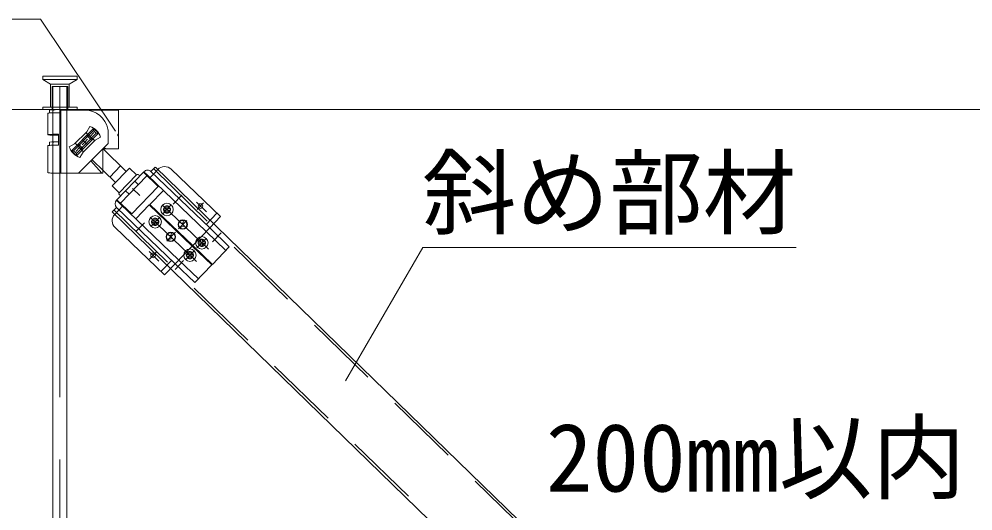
# Model space of a CAD drawing. Units: millimetres, scale not verified. Extents: x -7800 to 7800, y -5578 to 5485.
# Drawn here: x -7030 to -6417, y 973 to 1290 of the extents above; entities that cross this region are included whole.
import ezdxf
from ezdxf.enums import TextEntityAlignment as Align

# ---------------------------------------------------------------- set-up
doc = ezdxf.new("R2010")
doc.units = ezdxf.units.MM
doc.header["$LTSCALE"] = 40
for name, pattern in [('CHAIN1', [8, 5, -1, 1, -1]), ('DASHED1', [1.8, 1.2, -0.6]), ('DOUBLE_CHAIN1', [8.8, 5, -1, 0.6, -0.6, 0.6, -1])]:
    doc.linetypes.add(name, pattern=pattern)
for name, color, linetype, lineweight in [('2-0_中心線', 4, 'CHAIN1', 9), ('2-1_吊り材', 4, 'Continuous', 9), ('2-4_斜め部材', 3, 'DASHED1', 18), ('2-5_寸法', 3, 'Continuous', 18), ('2-6_文字', 3, 'Continuous', 18), ('2-7_金具', 4, 'Continuous', 9), ('2-9_躯体', 4, 'DASHED1', 9)]:
    doc.layers.add(name, color=color, linetype=linetype, lineweight=lineweight)
doc.styles.add('ＭＳ ゴシック', font='')
doc.styles.get('ＭＳ ゴシック').set_extended_font_data('MS Gothic')

msp = doc.modelspace()

# ---------------------------------------------------------------- linework, layer by layer
at = {"layer": '2-0_中心線'}
msp.add_line((-7003.59, 1246.46), (-7003.59, 762.65), dxfattribs=at)
at = {"layer": '2-1_吊り材', "color": 3, "lineweight": 18}
for p, q in [((-7008.09, 1231.36), (-7008.09, 855.66)), ((-6999.09, 1231.36), (-6999.09, 855.66))]:
    msp.add_line(p, q, dxfattribs=at)
at = {"layer": '2-4_斜め部材'}
for p, q in [((-6943.37, 1193.21), (-6561.47, 821.84)), ((-6969.02, 1166.83), (-6588, 796.3))]:
    msp.add_line(p, q, dxfattribs=at)
at = {"layer": '2-5_寸法'}
for p, q in [((-6942.25, 1194.36), (-6560.36, 822.98)), ((-6970.14, 1165.68), (-6589.15, 795.18))]:
    msp.add_line(p, q, dxfattribs=at)
at = {"layer": '2-6_文字', "color": 7}
for q in [(-7616.07, 1289.63), (-6967.99, 1217.61)]:
    msp.add_line((-7016.07, 1289.63), q, dxfattribs=at)
at = {"layer": '2-6_文字'}
for p, q in [((-7011.29, 1229.04), (-7011.29, 1215.24)), ((-7010.29, 1231.04), (-7010.29, 1229.21)), ((-7006.74, 1231.36), (-7008.73, 1231.36)), ((-7008.09, 1228.83), (-7008.09, 1228.83)), ((-7003.09, 1231.36), (-7006.74, 1231.36)), ((-7003.09, 1231.36), (-6999.09, 1231.36)), ((-7003.09, 1231.04), (-6987.59, 1231.04)), ((-7003.09, 1192.32), (-7003.09, 1229.4)), ((-6987.59, 1231.04), (-6966.09, 1231.04)), ((-6966.09, 1206.09), (-6966.09, 1231.04)), ((-6986.38, 1217.12), (-6984.4, 1220.55)), ((-7004.59, 1215.59), (-7004.54, 1208.58)), ((-6996.24, 1204.87), (-6982.15, 1219.35)), ((-6994.82, 1204.89), (-6982.13, 1217.94)), ((-6986.38, 1217.12), (-6994.16, 1209.34)), ((-6980.34, 1216.2), (-6993.03, 1203.15)), ((-6978.93, 1216.22), (-6993.01, 1201.73)), ((-6986.88, 1216.74), (-6981.34, 1211.54)), ((-6984.1, 1214.13), (-6981.73, 1216.57)), ((-6982.15, 1219.35), (-6978.93, 1216.22)), ((-6982.13, 1217.94), (-6982.15, 1219.35)), ((-6982.13, 1217.94), (-6980.34, 1216.2)), ((-6981, 1211.74), (-6977.58, 1213.72)), ((-6980.34, 1216.2), (-6978.93, 1216.22)), ((-6972.57, 1209.59), (-6972.57, 1216.04)), ((-6966.09, 1215.54), (-6966.39, 1215.54)), ((-6966.09, 1206.09), (-6966.09, 1214.54)), ((-7011.29, 1208.23), (-7011.29, 1190.78)), ((-7010.29, 1210.44), (-7010.29, 1208.4)), ((-6994.16, 1209.34), (-6997.59, 1207.36)), ((-6993.72, 1209.66), (-6988.39, 1204.23)), ((-6972.58, 1209.57), (-6991.69, 1190.46)), ((-6987.58, 1210.54), (-6989.37, 1212.29)), ((-6987.58, 1210.54), (-6989.33, 1208.75)), ((-6981, 1211.74), (-6988.78, 1203.97)), ((-6987.58, 1210.54), (-6985.84, 1212.34)), ((-6987.58, 1210.54), (-6985.79, 1208.8)), ((-6994.82, 1204.89), (-6996.24, 1204.87)), ((-6993.01, 1201.73), (-6996.24, 1204.87)), ((-6993.03, 1203.15), (-6994.82, 1204.89)), ((-6991.07, 1206.96), (-6993.44, 1204.52)), ((-6993.03, 1203.15), (-6993.01, 1201.73)), ((-6988.78, 1203.97), (-6990.76, 1200.54)), ((-6976.09, 1206.34), (-6961.03, 1191.69)), ((-6966.09, 1206.09), (-6976.08, 1206.09)), ((-6976.08, 1206.09), (-6976.08, 1190.46)), ((-6974.15, 1206.09), (-6975.16, 1207)), ((-6976.61, 1190.46), (-6983.77, 1198.38)), ((-6982.87, 1198.99), (-6968, 1184.52)), ((-6971.58, 1188.01), (-6964.61, 1195.18)), ((-7003.09, 1190.46), (-7003.09, 1192.32)), ((-7003.09, 1190.46), (-6976.08, 1190.46)), ((-6949.65, 1191.46), (-6967.31, 1173.07)), ((-6965.47, 1177.89), (-6954.37, 1189.41)), ((-6950, 1191.1), (-6940.48, 1181.95)), ((-6947.34, 1189.24), (-6947.69, 1188.88)), ((-6947.34, 1189.24), (-6909.62, 1153.01)), ((-6942.34, 1194.45), (-6945.12, 1191.55)), ((-6945.12, 1191.55), (-6907.4, 1155.32)), ((-6940.66, 1192.88), (-6943.47, 1189.96)), ((-6932.18, 1193.05), (-6900.44, 1162.57)), ((-6965.5, 1177.91), (-6970.09, 1182.37)), ((-6940.48, 1181.95), (-6957.45, 1164.28)), ((-6956.91, 1180.72), (-6952.33, 1176.26)), ((-6937.17, 1179.47), (-6945.83, 1170.46)), ((-6966.97, 1173.43), (-6957.45, 1164.28)), ((-6965.01, 1170.85), (-6964.66, 1171.21)), ((-6965.01, 1170.85), (-6927.29, 1134.62)), ((-6967.22, 1168.54), (-6970.05, 1165.6)), ((-6968.37, 1164.03), (-6965.56, 1166.95)), ((-6967.22, 1168.54), (-6929.5, 1132.31)), ((-6965.92, 1167.3), (-6965.56, 1166.95)), ((-6963.71, 1169.6), (-6963.35, 1169.26)), ((-6954.84, 1161.08), (-6946.18, 1170.1)), ((-6918.63, 1143.64), (-6946.18, 1170.1)), ((-6918.28, 1144), (-6945.83, 1170.46)), ((-6937.15, 1167.64), (-6935.85, 1167.66)), ((-6937.15, 1167.64), (-6937.13, 1166.64)), ((-6937.13, 1166.64), (-6935.83, 1166.66)), ((-6935.38, 1169.47), (-6934.38, 1169.49)), ((-6935.38, 1169.47), (-6935.36, 1168.17)), ((-6935.32, 1166.17), (-6935.3, 1164.87)), ((-6935.3, 1164.87), (-6934.3, 1164.89)), ((-6934.38, 1169.49), (-6934.36, 1168.19)), ((-6934.32, 1166.19), (-6934.3, 1164.89)), ((-6933.85, 1167.7), (-6932.55, 1167.72)), ((-6933.83, 1166.7), (-6932.53, 1166.72)), ((-6932.55, 1167.72), (-6932.53, 1166.72)), ((-6944.77, 1159.7), (-6943.47, 1159.73)), ((-6944.77, 1159.7), (-6944.75, 1158.7)), ((-6944.75, 1158.7), (-6943.45, 1158.73)), ((-6943, 1161.54), (-6942, 1161.55)), ((-6943, 1161.54), (-6942.98, 1160.24)), ((-6942, 1161.55), (-6941.98, 1160.25)), ((-6941.94, 1158.26), (-6941.92, 1156.96)), ((-6941.47, 1159.76), (-6940.17, 1159.79)), ((-6941.45, 1158.76), (-6940.15, 1158.79)), ((-6940.17, 1159.79), (-6940.15, 1158.79)), ((-6924.74, 1157.48), (-6926.86, 1159.16)), ((-6926.18, 1158.63), (-6924.58, 1158.45)), ((-6924.74, 1157.48), (-6924.31, 1160.15)), ((-6907.4, 1155.32), (-6900.44, 1162.57)), ((-6968.2, 1155.55), (-6936.46, 1125.07)), ((-6942.94, 1158.24), (-6942.92, 1156.94)), ((-6942.92, 1156.94), (-6941.92, 1156.96)), ((-6932.36, 1149.55), (-6931.93, 1152.21)), ((-6924.74, 1157.48), (-6926.61, 1155.53)), ((-6926.61, 1155.53), (-6923.75, 1156.52)), ((-6924.74, 1157.48), (-6922.79, 1155.61)), ((-6907.4, 1155.32), (-6894.78, 1143.2)), ((-6932.36, 1149.55), (-6934.48, 1151.23)), ((-6932.36, 1149.55), (-6934.23, 1147.6)), ((-6934.23, 1147.6), (-6931.37, 1148.59)), ((-6933.8, 1150.69), (-6932.2, 1150.52)), ((-6932.36, 1149.55), (-6930.41, 1147.68)), ((-6914.79, 1146.16), (-6913.49, 1146.19)), ((-6914.79, 1146.16), (-6914.77, 1145.16)), ((-6913.02, 1147.99), (-6912.02, 1148.01)), ((-6913.02, 1147.99), (-6913, 1146.7)), ((-6912.02, 1148.01), (-6912, 1146.71)), ((-6911.49, 1146.22), (-6910.19, 1146.25)), ((-6910.19, 1146.25), (-6910.17, 1145.25)), ((-6920.64, 1140.06), (-6919.64, 1140.08)), ((-6920.64, 1140.06), (-6920.62, 1138.76)), ((-6919.64, 1140.08), (-6919.62, 1138.78)), ((-6918.63, 1143.64), (-6918.28, 1144)), ((-6918.63, 1143.64), (-6906.01, 1131.51)), ((-6918.28, 1144), (-6905.66, 1131.88)), ((-6914.77, 1145.16), (-6913.47, 1145.19)), ((-6912.96, 1144.7), (-6912.94, 1143.4)), ((-6912.94, 1143.4), (-6911.94, 1143.41)), ((-6911.96, 1144.71), (-6911.94, 1143.41)), ((-6911.47, 1145.22), (-6910.17, 1145.25)), ((-6894.78, 1143.2), (-6905.66, 1131.88)), ((-6922.41, 1138.23), (-6921.11, 1138.25)), ((-6922.41, 1138.23), (-6922.39, 1137.23)), ((-6922.39, 1137.23), (-6921.09, 1137.25)), ((-6920.58, 1136.76), (-6920.56, 1135.46)), ((-6920.56, 1135.46), (-6919.56, 1135.48)), ((-6919.58, 1136.78), (-6919.56, 1135.48)), ((-6919.11, 1138.29), (-6917.81, 1138.31)), ((-6919.09, 1137.29), (-6917.79, 1137.31)), ((-6917.81, 1138.31), (-6917.79, 1137.31)), ((-6936.46, 1125.07), (-6929.5, 1132.31)), ((-6929.5, 1132.31), (-6916.88, 1120.19)), ((-6916.88, 1120.19), (-6906.01, 1131.51))]:
    msp.add_line(p, q, dxfattribs=at)
at = {"layer": '2-6_文字', "linetype": 'DASHED1'}
for p, q in [((-7008.09, 1231.36), (-7008.09, 1206.36)), ((-7008.09, 1230.81), (-7008.09, 1216.34)), ((-6999.09, 1231.36), (-6999.09, 1206.36)), ((-6986.47, 1214.91), (-6983.25, 1211.77)), ((-6985.87, 1215.53), (-6982.65, 1212.39)), ((-7008.09, 1210.22), (-7008.08, 1190.54)), ((-6992.52, 1208.7), (-6989.29, 1205.56)), ((-6991.92, 1209.31), (-6988.69, 1206.18)), ((-6973.75, 1192.36), (-6973.75, 1192.36)), ((-6947.34, 1189.24), (-6949.65, 1191.46)), ((-6943.47, 1189.96), (-6945.68, 1187.65)), ((-6964.66, 1171.21), (-6947.69, 1188.88)), ((-6955.54, 1185.33), (-6953.23, 1183.11)), ((-6961.42, 1179.2), (-6959.12, 1176.98)), ((-6965.01, 1170.85), (-6967.31, 1173.07)), ((-6965.56, 1166.95), (-6963.35, 1169.26)), ((-6909.71, 1157.54), (-6902.75, 1164.79)), ((-6918.28, 1144), (-6907.4, 1155.32)), ((-6909.62, 1153.01), (-6897, 1140.89)), ((-6920.93, 1145.85), (-6920.59, 1146.21)), ((-6929.5, 1132.31), (-6918.63, 1143.64)), ((-6938.77, 1127.28), (-6931.81, 1134.53)), ((-6927.29, 1134.62), (-6914.66, 1122.5))]:
    msp.add_line(p, q, dxfattribs=at)
at = {"layer": '2-6_文字', "linetype": 'CHAIN1'}
for p, q in [((-6930.81, 1170.65), (-6925.3, 1176.39)), ((-6915.8, 1171.77), (-6909.5, 1165.72)), ((-6915.48, 1167.12), (-6911.27, 1171.51)), ((-6938.02, 1170.24), (-6908.19, 1141.59)), ((-6937.59, 1164.31), (-6932.28, 1169.84)), ((-6954.78, 1152.91), (-6949.37, 1158.55)), ((-6945.64, 1162.3), (-6915.81, 1133.65)), ((-6945.08, 1156.52), (-6939.53, 1162.29)), ((-6927.49, 1154.62), (-6922.18, 1160.14)), ((-6934.98, 1146.82), (-6929.44, 1152.59)), ((-6905.57, 1146.41), (-6900.05, 1152.15)), ((-6909.92, 1148.37), (-6915.6, 1142.45)), ((-6946.28, 1140.04), (-6939.98, 1133.99)), ((-6946.05, 1135.3), (-6941.6, 1139.93)), ((-6922.72, 1135.04), (-6917.17, 1140.82)), ((-6929.54, 1128.67), (-6924.12, 1134.3))]:
    msp.add_line(p, q, dxfattribs=at)
at = {"layer": '2-6_文字'}
for points in [[(-7003.09, 1229.4), (-7004.51, 1229.39), (-7005.89, 1229.38), (-7007.19, 1229.35), (-7008.36, 1229.32), (-7009.37, 1229.27), (-7010.19, 1229.22), (-7010.79, 1229.16), (-7011.16, 1229.1), (-7011.29, 1229.04)], [(-7008.09, 1230.81), (-7007.57, 1231.11), (-7007.19, 1231.33)], [(-7003.09, 1229.4), (-7003.09, 1231.04), (-7003.09, 1231.36)], [(-7004.61, 1215.59), (-7005.98, 1215.57), (-7007.27, 1215.55), (-7008.43, 1215.51), (-7009.43, 1215.46), (-7010.24, 1215.41), (-7010.83, 1215.36), (-7011.18, 1215.3), (-7011.29, 1215.23), (-7011.14, 1215.17), (-7010.76, 1215.11), (-7010.14, 1215.06), (-7009.31, 1215.01), (-7008.28, 1214.96), (-7007.1, 1214.93), (-7005.8, 1214.9), (-7004.6, 1214.89)], [(-7004.61, 1215.45), (-7005.41, 1215.43), (-7006.14, 1215.41), (-7006.78, 1215.38), (-7007.31, 1215.35), (-7007.71, 1215.32), (-7007.97, 1215.28), (-7008.08, 1215.25), (-7008.04, 1215.21), (-7007.85, 1215.17), (-7007.51, 1215.14), (-7007.04, 1215.1), (-7006.45, 1215.08), (-7005.76, 1215.05), (-7004.99, 1215.04), (-7004.6, 1215.03)], [(-6966.39, 1215.54), (-6966.39, 1214.54), (-6966.09, 1214.54)], [(-7004.55, 1208.58), (-7005.93, 1208.57), (-7007.23, 1208.54), (-7008.39, 1208.5), (-7009.4, 1208.46), (-7010.21, 1208.41), (-7010.81, 1208.35), (-7011.17, 1208.29), (-7011.29, 1208.23)], [(-7008.09, 1210.22), (-7007.57, 1210.52), (-7007.19, 1210.74)], [(-6965.5, 1177.91), (-6954.35, 1189.38), (-6958.94, 1193.84), (-6970.09, 1182.37)]]:
    msp.add_lwpolyline(points, dxfattribs=at)
at = {"layer": '2-6_文字', "linetype": 'DOUBLE_CHAIN1'}
msp.add_lwpolyline([(-7003.08, 1190.47), (-7004.51, 1190.47), (-7005.89, 1190.49), (-7007.18, 1190.51), (-7008.35, 1190.55), (-7009.37, 1190.59), (-7010.19, 1190.64), (-7010.79, 1190.7), (-7011.28, 1190.78)], dxfattribs=at)
at = {"layer": '2-6_文字', "color": 7}
msp.add_lwpolyline([(-6820.04, 1056.86), (-6770.52, 1142.62), (-6530.52, 1142.62)], dxfattribs=at)
at = {"layer": '2-6_文字'}
for centre, radius in [((-6934.84, 1167.18), 4), ((-6913.31, 1169.38), 1.5), ((-6934.84, 1167.18), 2.25), ((-6942.46, 1159.25), 4), ((-6942.46, 1159.25), 2.25), ((-6924.74, 1157.48), 3), ((-6924.74, 1157.48), 3), ((-6924.74, 1157.48), 2.7), ((-6932.36, 1149.55), 3), ((-6932.36, 1149.55), 3), ((-6932.36, 1149.55), 2.7), ((-6912.48, 1145.7), 4), ((-6912.48, 1145.71), 2.25), ((-6920.1, 1137.77), 4), ((-6920.1, 1137.77), 2.25), ((-6943.79, 1137.65), 1.5)]:
    msp.add_circle(centre, radius, dxfattribs=at)
for centre, radius, start, end in [((-7004.91, 1190.51), 40.88, 92.5588, 97.55402), ((-6987.57, 1216.04), 15, 10.54723, 89.99998), ((-6987.58, 1210.54), 10.5, 17.62668, 72.37388), ((-6987.57, 1216.04), 15, 0, 10.54723), ((-7005.78, 1179.91), 30.86, 87.75647, 98.39833), ((-6987.58, 1210.54), 10.5, 197.62581, 252.37382), ((-6953.65, 1188.72), 1, 316.07015, 136.07015), ((-6947.34, 1189.24), 3.2, 46.15432, 136.15432), ((-6936.33, 1188.72), 6, 46.15432, 136.15432), ((-6964.75, 1177.2), 1, 136.07015, 316.07015), ((-6965.01, 1170.85), 3.2, 136.15432, 226.15432), ((-6935.86, 1168.16), 0.5, 271.07013, 1.07015), ((-6935.82, 1166.16), 0.5, 1.07015, 91.07013), ((-6933.86, 1168.2), 0.5, 181.07015, 271.07015), ((-6933.82, 1166.2), 0.5, 91.07015, 181.07015), ((-6964.04, 1159.87), 6, 136.15432, 226.15432), ((-6943.48, 1160.23), 0.5, 271.07013, 1.07015), ((-6943.44, 1158.23), 0.5, 1.07015, 91.07013), ((-6941.48, 1160.26), 0.5, 181.07015, 271.07015), ((-6941.44, 1158.26), 0.5, 91.07015, 181.07015), ((-6913.5, 1146.69), 0.5, 271.07013, 1.07015), ((-6911.5, 1146.72), 0.5, 181.07015, 271.07015), ((-6913.46, 1144.69), 0.5, 1.07015, 91.07013), ((-6911.46, 1144.72), 0.5, 91.07015, 181.07015), ((-6921.12, 1138.75), 0.5, 271.07013, 1.07015), ((-6921.08, 1136.75), 0.5, 1.07015, 91.07013), ((-6919.12, 1138.79), 0.5, 181.07015, 271.07015), ((-6919.08, 1136.79), 0.5, 91.07015, 181.07015)]:
    msp.add_arc(centre, radius, start, end, dxfattribs=at)
at = {"layer": '2-7_金具', "color": 3, "linetype": 'DASHED1', "lineweight": 18}
for p, q in [((-7008.09, 1246.36), (-7008.09, 1206.36)), ((-6999.09, 1246.36), (-6999.09, 1206.36))]:
    msp.add_line(p, q, dxfattribs=at)
at = {"layer": '2-9_躯体'}
for p, q in [((-6992.59, 1252.86), (-7014.59, 1252.86)), ((-7014.59, 1252.86), (-7014.59, 1250.86)), ((-6992.59, 1250.86), (-7014.59, 1250.86)), ((-7014.59, 1250.86), (-7009.59, 1247.86)), ((-6992.59, 1250.86), (-6997.59, 1247.86)), ((-6992.59, 1252.86), (-6992.59, 1250.86)), ((-6997.59, 1247.86), (-7009.59, 1247.86)), ((-7009.59, 1247.86), (-7009.59, 1232.86)), ((-7008.59, 1246.36), (-7008.09, 1246.36)), ((-7008.59, 1246.36), (-7008.59, 1231.36)), ((-6998.59, 1246.36), (-7008.09, 1246.36)), ((-6998.59, 1246.36), (-6998.59, 1231.36)), ((-6997.59, 1247.86), (-6997.59, 1232.86)), ((-6992.59, 1232.86), (-7014.59, 1232.86)), ((-7014.59, 1232.86), (-7014.59, 1231.36)), ((-6992.59, 1232.86), (-6992.59, 1231.36))]:
    msp.add_line(p, q, dxfattribs=at)
at = {"layer": '2-9_躯体', "color": 7, "linetype": 'Continuous', "lineweight": 18}
msp.add_line((-7282.6, 1231.36), (-4982.07, 1231.36), dxfattribs=at)

# ---------------------------------------------------------------- texts
at = {"layer": '2-5_寸法', "color": 7, "style": 'ＭＳ ゴシック'}
msp.add_text('200mm以内', height=43.99, dxfattribs=at).set_placement((-6691.37, 972.52), align=Align.BOTTOM_LEFT)
at = {"layer": '2-6_文字', "color": 7, "style": 'ＭＳ ゴシック'}
msp.add_text('斜め部材', height=43.99, dxfattribs=at).set_placement((-6770.52, 1142.62), align=Align.BOTTOM_LEFT)

doc.saveas('drawing.dxf')
